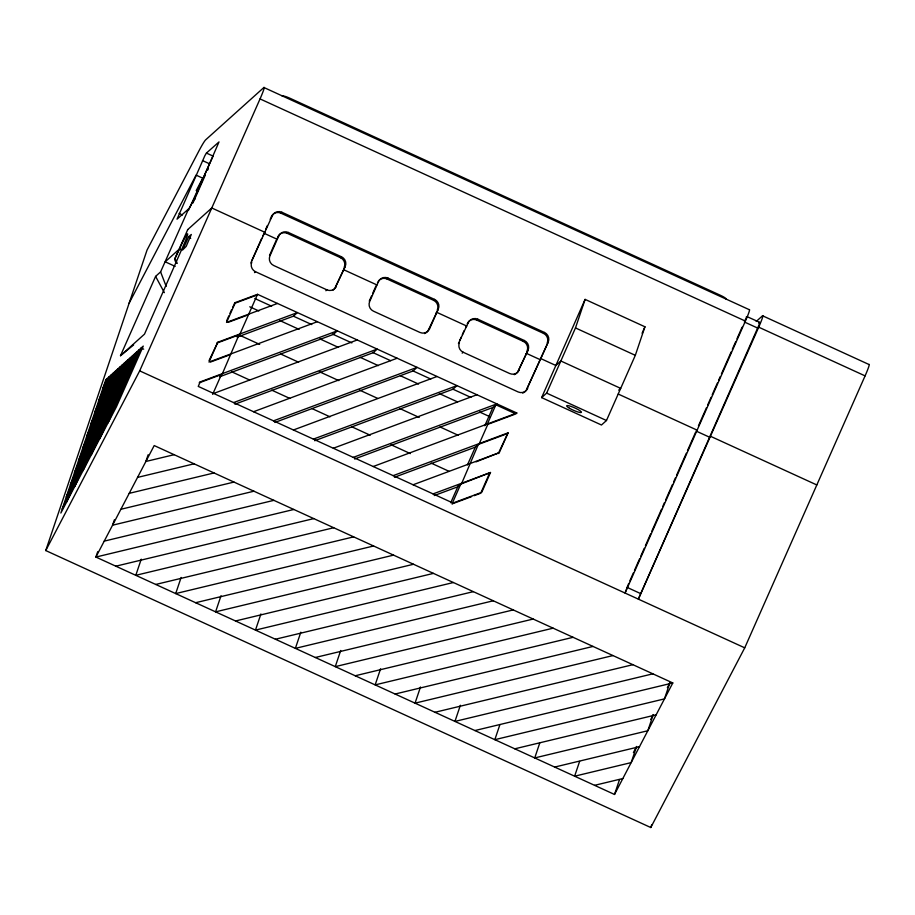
<?xml version="1.0" encoding="UTF-8"?>
<svg xmlns="http://www.w3.org/2000/svg" width="915" height="915" viewBox="0 0 915 915"><rect width="100%" height="100%" fill="white"/><g stroke="black" fill="none" stroke-linecap="round" stroke-linejoin="round"><path stroke-width="1.37" d="M746.183 317.585L746.434 316.727M756.225 321.451L762.55 315.767L868.93 364.467A14.663 1.087 -65.4 0 1 865.087 375.882L744.73 647.831L650.782 827.526L45.75 550.556L147.052 250.035L198.326 152.062A33.878 2.505 -65.4 0 1 205.875 139.652L263.897 87.497L749.259 309.682A14.663 1.087 -65.4 0 1 745.405 321.096L625.048 593.046L628.697 583.427M97.722 551.676L95.903 557.063L614.514 794.46L672.8 682.956L154.2 445.559L95.903 557.063L293.829 509.472M114.375 519.823L112.556 525.199L253.935 491.206M148.139 454.755L145.874 461.48L174.147 454.686M141.242 559.168L135.797 575.318L333.712 527.738M181.136 577.434L175.691 593.583L373.606 545.992M221.03 595.699L215.585 611.849L413.5 564.258M260.924 613.954L255.479 630.103L453.394 582.523M300.818 632.219L295.373 648.369L493.288 600.778M340.712 650.474L335.267 666.635L533.182 619.043M380.594 668.739L375.15 684.889L573.076 637.309M420.488 687.005L415.044 703.155L612.97 655.563M541.634 397.613L546.632 393.118L575.478 327.936L585.108 299.388L644.938 326.781L635.319 355.329L606.473 420.511L601.475 425.006L541.634 397.613L585.108 299.388M460.382 705.259L454.938 721.42L652.852 673.829M499.819 724.874L494.832 739.675L664.473 698.888L669.917 682.739L667.355 687.634M539.713 743.129L534.726 757.94L647.82 730.742L653.264 714.592L650.702 719.499M579.607 761.394L574.62 776.206L631.167 762.607L636.611 746.457M747.532 316.842L759.782 322.366L759.027 324.905L638.35 599.131L758.707 327.181A14.663 1.087 -65.4 0 0 762.55 315.767M614.514 794.46L619.501 779.66M650.782 827.526L651.697 824.827M194.964 199.104L195.41 197.88M745.736 318.809L744.398 322L757.7 328.085M133.624 344.932L120.494 355.706L155.596 276.387L160.594 271.892L188.593 208.917A14.663 1.087 -65.4 0 0 196.439 193.9L219.005 141.917L206.435 153.068L204.88 155.642L177.03 219.177L188.387 209.1M103.052 387.869L107.192 378.524M98.969 399.981L109.308 376.614M94.885 412.093L111.436 374.704M90.802 424.205L113.563 372.794M86.719 436.329L115.679 370.884M82.636 448.442L117.806 368.985M188.582 210.118L213.092 156.11L206.435 153.068M78.553 460.554L119.922 367.075M192.939 203.016L205.315 175.051M74.47 472.666L122.05 365.165M70.386 484.778L124.166 363.255M66.303 496.891L126.293 361.356M62.22 509.015L128.409 359.446M66.406 502.426L130.536 357.536M176.126 263.257L174.605 259.311L187.769 229.562M174.605 259.311L179.489 248.937A14.663 1.087 -65.4 0 1 187.346 233.92A14.663 1.087 -65.4 0 1 183.492 245.346L144.501 334.135L120.494 355.706M74.733 486.506L132.652 355.626M83.059 470.573L134.78 353.716M91.397 454.641L136.895 351.818M99.724 438.708L139.023 349.907M108.05 422.787L141.139 347.997L143.678 349.153M45.75 550.556L139.686 370.861L260.043 98.912A14.663 1.087 -65.4 0 0 263.897 87.497M251.945 260.386L261.679 238.403M262.822 235.818L264.961 232.33L211.777 207.98L187.564 229.745M265.659 229.413L267.34 225.605M270.154 219.245L272.281 215.803A7.331 7.206 48 0 1 281.854 212.234L544.482 332.465A7.331 7.206 48 0 1 548.199 342.119L526.72 389.287A7.331 7.206 48 0 1 522.705 393.061M250.802 262.971L272.281 215.803M209.1 360.487L217.781 342.244L297.421 312.575L293.418 316.167L237.305 337.075M226.657 320.833L228.842 315.869M229.94 313.387L231.587 309.67M232.685 307.2L235.327 302.579L257.538 294.321L516.826 413.02L515.82 413.912L495.873 404.785L487.1 424.617M219.749 376.728L333.312 334.433L337.303 330.841L200.225 381.898L198.235 386.404L452.994 503.033L481.725 492.339L490.497 472.506L433.047 493.906M217.781 342.244L209.009 362.066L317.368 321.703M235.327 302.579L226.554 322.412L277.474 303.448M269.513 255.468L276.261 240.21M276.753 239.112L278.72 236.013A7.331 7.206 48 0 1 288.305 232.444L341.489 256.795A7.331 7.206 48 0 1 345.218 266.448L335.439 287.173A7.331 7.206 48 0 1 333.083 290.078M278.72 236.013L269.948 255.845A7.331 7.206 48 0 0 273.677 265.499L326.861 289.838A7.331 7.206 48 0 0 336.434 286.281M212.646 394.365L221.419 374.532L199.23 382.802L200.225 381.898M257.538 294.321L239.97 333.975L236.974 336.674M335.439 287.173L345.218 266.448M369.248 301.126L371.49 296.037M372.622 293.498L375.996 285.869M378.455 281.66L369.683 301.493A7.331 7.206 48 0 0 373.4 311.146L419.951 332.454A7.331 7.206 48 0 0 429.524 328.885L438.296 309.053A7.331 7.206 48 0 0 434.568 299.399L388.029 278.103A7.331 7.206 48 0 0 378.455 281.66L377.46 282.563M424.503 333.563A7.331 7.206 48 0 0 428.517 329.789L438.296 309.053M459.559 340.94L461.251 337.132M462.372 334.581L464.065 330.772M458.438 343.48L468.217 322.755A7.331 7.206 48 0 1 477.79 319.186L524.329 340.494A7.331 7.206 48 0 1 528.058 350.148L518.279 370.872A7.331 7.206 48 0 1 514.264 374.658M450.729 502.712L458.232 485.762M467.474 464.877L475.56 446.623M484.79 425.75L492.876 407.484L496.879 403.881L353.27 457.374M452.548 502.69L460.771 484.104L490.497 472.506M488.107 423.714L479.323 443.546L475.32 447.138L394.457 477.264M518.279 370.872L528.058 350.148M489.491 473.398L480.718 493.231L474.187 495.667M498.275 453.577L508.054 432.841L499.27 452.673L476.075 461.846M526.72 389.287L548.199 342.119M642.078 333.254L644.938 326.781M629.852 580.831L633.317 573.019M634.461 570.411L639.654 558.688M640.809 556.08L644.263 548.268M645.418 545.66L650.599 533.948M651.755 531.341L661.556 509.197M662.712 506.601L664.439 502.69M665.594 500.082L672.502 484.458M673.657 481.85L675.384 477.95M676.54 475.343L686.342 453.2M687.485 450.603L695.56 432.36M698.431 425.875L706.483 407.69M707.627 405.093L711.081 397.304M712.225 394.708L717.394 383.019M718.55 380.423L720.265 376.534M721.42 373.938L731.188 351.863M732.332 349.267L735.786 341.478M736.93 338.882L742.111 327.193M129.141 303.151L196.073 175.12L202.73 178.162L196.21 190.617M633.409 752.576L636.325 746.995M207.671 170.11L208.346 168.875M188.696 236.688L182.68 249.921L186.191 246.364L191.315 234.469L188.696 236.688L190.686 238.438M178.791 249.566L165.192 261.804L175.165 266.368M271.275 216.706A7.331 7.206 48 0 1 280.848 213.138L281.854 212.234M277.725 236.905A7.331 7.206 48 0 1 287.299 233.348L288.305 232.444M254.53 272.624L255.525 271.732L518.153 391.952A7.331 7.206 48 0 0 527.726 388.383M287.299 233.348L340.494 257.687L341.489 256.795M220.424 375.436L222.414 373.629L238.975 334.867L216.775 343.136M325.866 290.741L326.861 289.838M378.444 280.962A7.331 7.206 48 0 1 387.034 278.995L388.029 278.103M387.034 278.995L433.573 300.303L434.568 299.399M435.837 313.262L436.832 312.358L466.753 326.06L465.758 326.952M428.517 329.789L429.524 328.885M467.21 323.647L468.217 322.755M468.194 322.046A7.331 7.206 48 0 1 476.784 320.09L477.79 319.186M462.166 353.133L463.162 352.241L509.701 373.537A7.331 7.206 48 0 0 519.274 369.98M476.784 320.09L523.334 341.387L524.329 340.494M280.848 213.138L543.476 333.357L544.482 332.465M525.587 354.345L526.594 353.453L539.884 359.538L540.891 358.634L555.851 365.485L560.849 360.99L620.69 388.383L618.689 390.179M452.994 503.033L451.999 503.936L471.58 496.639M758.821 323.098L759.622 322.377M234.332 303.483L256.52 295.213M228.167 322.332L246.444 315.526M210.61 361.997L228.887 355.192M213.641 393.461L357.25 339.968M233.588 402.589L377.197 349.095L373.194 352.698L234.903 404.213M253.535 411.727L397.144 358.234M273.482 420.854L417.091 367.361L413.088 370.952L274.797 422.467M293.429 429.981L437.038 376.488M313.376 439.12L456.985 385.627L452.982 389.218L314.691 440.733M333.323 448.247L476.932 394.754M354.585 458.998L492.876 407.484M373.217 466.513L516.826 413.02M488.404 424.125L514.516 414.404M393.164 475.64L508.054 432.841M507.047 433.744L478.328 444.438L461.778 483.2L457.775 486.803L434.27 495.553M413.111 484.767L499.27 452.673M137.547 477.413L194.094 463.813M129.221 493.345L214.041 472.952M120.894 509.278L233.988 482.079M104.23 541.131L273.882 500.345M115.85 566.191L313.776 518.599M155.744 584.456L353.659 536.865M195.638 602.711L393.553 555.13M235.532 620.976L433.447 573.385M275.426 639.242L473.341 591.65M315.32 657.496L513.235 609.916M355.203 675.762L553.129 628.17M395.097 694.027L593.023 646.436M434.991 712.282L632.906 664.69M474.885 730.547L672.8 682.956M514.779 748.813L656.146 714.821M554.673 767.067L639.494 746.674M594.567 785.333L622.84 778.539M260.043 98.912L745.405 321.096M758.707 327.181L865.087 375.882M575.478 327.936L635.319 355.329M202.512 160.583L209.158 163.625M618.277 394.068L697.139 430.164L696.132 431.068L709.434 437.153L710.429 436.249L816.809 484.95M263.966 233.233L277.268 239.318M376.991 284.965L343.754 269.753L343.194 270.851M179.111 213.458L182.44 214.979M546.632 393.118L606.473 420.511M254.816 298.507L271.641 306.205M293.635 316.27L311.74 324.562M332.442 334.044L351.852 342.919M372.554 352.401L390.671 360.693M412.665 370.758L430.771 379.05M452.765 389.115L470.882 397.407M249.761 306.8L258.853 310.963M279.635 320.467L299.102 329.389M319.884 338.893L338.058 347.22M360.133 357.319L378.318 365.645M400.393 375.745L418.567 384.071M439.337 393.587L457.523 401.902M479.597 412.013L489.983 416.76M240.233 335.496L259.688 344.395M280.447 353.899L298.599 362.214M319.358 371.707L338.813 380.617M359.561 390.122L377.723 398.425M399.764 408.525L419.219 417.434M439.978 426.928L458.129 435.243M231.541 371.742L249.681 380.045M271.709 390.133L289.861 398.437M311.889 408.525L330.029 416.828M352.058 426.916L370.209 435.22M390.945 444.713L410.378 453.611M431.114 463.104L449.254 471.408M626.969 587.338L640.271 593.423M139.686 370.861L744.73 647.831M179.489 248.937L181.788 250.047M155.596 276.387L164.368 292.651M175.108 258.853L177.27 263.417M160.594 271.892L166.187 286.372M340.494 257.687A7.331 7.206 48 0 1 344.212 267.34M433.573 300.303A7.331 7.206 48 0 1 437.301 309.956M523.334 341.387A7.331 7.206 48 0 1 527.051 351.04M543.476 333.357A7.331 7.206 48 0 1 547.204 343.011M282.094 96.018A7.331 1.235 23.9 0 1 289.746 98.157L720.585 295.385A7.331 1.235 23.9 0 1 726.236 299.331M463.162 352.241A7.331 7.206 48 0 1 459.444 342.587M255.525 271.732A7.331 7.206 48 0 1 251.797 262.079M105.774 379.794L60.859 513.052L116.377 406.855L143.266 346.087L105.774 379.794M569.439 408.239A8.063 1.35 23.9 0 0 581.368 412.413A8.063 1.35 23.9 0 0 571.349 406.535A8.063 1.35 23.9 0 0 569.439 408.239"/></g></svg>
